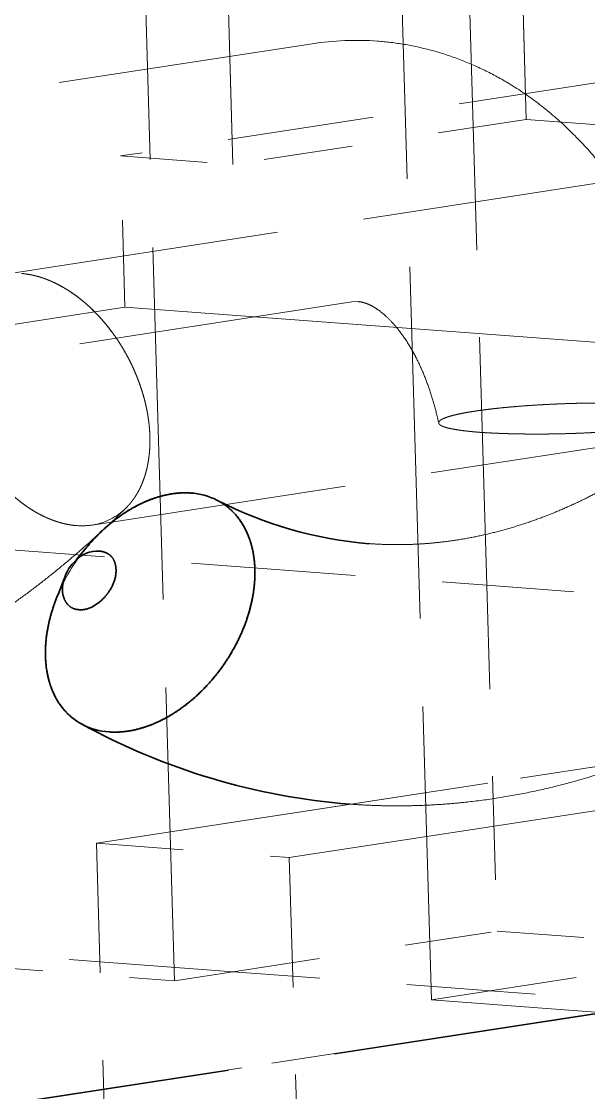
# Model space of a CAD drawing. Extents: x 23 to 417, y 3 to 294.
# Drawn here: x 354.945 to 355.596, y 112.448 to 113.678 of the extents above; entities that cross this region are included whole.
import ezdxf

# ---------------------------------------------------------------- set-up
doc = ezdxf.new("R2010")
doc.units = 0
doc.linetypes.add('DASHED', pattern=[15, 12, -3])
doc.layers.get('0').update_dxf_attribs({"lineweight": 13})

# ---------------------------------------------------------------- blocks, each defined once
blk = doc.blocks.new('BLOCK3535')
at = {"color": 7, "linetype": 'DASHED', "lineweight": 13, "ltscale": 0.038748}
for p, q in [((6.5186, -37.5288), (6.4727, -35.9795)), ((6.4727, -35.9795), (6.5186, -37.5288)), ((5.8447, -37.6323), (5.7988, -36.083)), ((5.7988, -36.083), (5.8447, -37.6323))]:
    blk.add_line(p, q, dxfattribs=at)
at = {"color": 7, "linetype": 'DASHED', "lineweight": 13, "ltscale": 0.047523}
blk.add_line((6.4281, -38.599), (6.3718, -36.6989), dxfattribs=at)
blk.add_line((6.4281, -38.599), (6.3718, -36.6989), dxfattribs=at)
at = {"color": 7, "linetype": 'DASHED', "lineweight": 13, "ltscale": 0.067394}
for p, q in [((5.6305, -36.8128), (5.7103, -39.5074)), ((5.6305, -36.8128), (5.7103, -39.5074)), ((6.221, -36.8568), (6.3008, -39.5514)), ((6.221, -36.8568), (6.3008, -39.5514))]:
    blk.add_line(p, q, dxfattribs=at)
at = {"color": 7, "linetype": 'DASHED', "lineweight": 13, "ltscale": 0.06175}
for p, q in [((3.585, -37.7302), (6.0263, -37.3552)), ((3.585, -37.7302), (6.0263, -37.3552)), ((7.9629, -38.0856), (5.5215, -38.4607)), ((7.9629, -38.0856), (5.5215, -38.4607))]:
    blk.add_line(p, q, dxfattribs=at)
at = {"color": 7, "linetype": 'DASHED', "lineweight": 13, "ltscale": 0.028126}
blk.add_line((6.6983, -37.4422), (5.5863, -37.613), dxfattribs=at)
blk.add_line((6.6983, -37.4422), (5.5863, -37.613), dxfattribs=at)
at = {"color": 7, "linetype": 'DASHED', "lineweight": 13, "ltscale": 0.064476}
for p, q in [((7.8718, -37.4926), (5.3227, -37.8842)), ((3.5682, -38.3398), (6.1174, -37.9482)), ((3.5682, -38.3398), (6.1174, -37.9482))]:
    blk.add_line(p, q, dxfattribs=at)
at = {"color": 7, "linetype": 'DASHED', "lineweight": 13, "ltscale": 0.064477}
blk.add_line((7.8718, -37.4926), (5.3227, -37.8842), dxfattribs=at)
at = {"color": 7, "linetype": 'DASHED', "lineweight": 13, "ltscale": 0.017046}
blk.add_line((6.5186, -37.5288), (5.8447, -37.6323), dxfattribs=at)
blk.add_line((6.5186, -37.5288), (5.8447, -37.6323), dxfattribs=at)
at = {"color": 7, "linetype": 'DASHED', "lineweight": 13, "ltscale": 0.03146}
for p, q in [((6.5186, -37.5288), (7.7735, -37.6222)), ((6.5186, -37.5288), (7.7735, -37.6222)), ((5.1731, -38.5056), (6.4281, -38.599)), ((5.1731, -38.5056), (6.4281, -38.599)), ((4.4553, -39.4139), (5.7103, -39.5074)), ((4.4553, -39.4139), (5.7103, -39.5074)), ((5.8451, -39.4867), (4.5901, -39.3932)), ((5.8451, -39.4867), (4.5901, -39.3932)), ((7.6905, -39.6241), (6.4356, -39.5307)), ((7.6905, -39.6241), (6.4356, -39.5307)), ((6.3008, -39.5514), (7.5558, -39.6448)), ((6.3008, -39.5514), (7.5558, -39.6448))]:
    blk.add_line(p, q, dxfattribs=at)
at = {"color": 7, "linetype": 'DASHED', "lineweight": 13, "ltscale": 0.006477}
blk.add_line((5.5863, -37.613), (5.8447, -37.6323), dxfattribs=at)
blk.add_line((5.5863, -37.613), (5.8447, -37.6323), dxfattribs=at)
at = {"color": 7, "linetype": 'DASHED', "lineweight": 13, "ltscale": 0.008693}
blk.add_line((5.5966, -37.9606), (5.5863, -37.613), dxfattribs=at)
blk.add_line((5.5966, -37.9606), (5.5863, -37.613), dxfattribs=at)
at = {"color": 7, "linetype": 'DASHED', "lineweight": 13, "ltscale": 0.079265}
for p, q in [((5.5966, -37.9606), (2.4627, -38.4421)), ((2.4627, -38.4421), (5.5966, -37.9606))]:
    blk.add_line(p, q, dxfattribs=at)
at = {"color": 7, "linetype": 'DASHED', "lineweight": 13}
blk.add_line((25.8232, -39.4668), (5.5966, -37.9606), dxfattribs=at)
blk.add_line((25.8232, -39.4668), (5.5966, -37.9606), dxfattribs=at)
at = {"color": 7, "linetype": 'DASHED', "lineweight": 13, "ltscale": 0.000377529}
blk.add_line((6.1325, -37.9476), (6.1174, -37.9482), dxfattribs=at)
blk.add_line((6.1325, -37.9476), (6.1174, -37.9482), dxfattribs=at)
at = {"color": 7, "lineweight": 35, "ltscale": 0.000781131}
blk.add_line((5.4841, -38.541), (5.5042, -38.5171), dxfattribs=at)
at = {"color": 7, "lineweight": 35, "ltscale": 0.000781132}
blk.add_line((5.4841, -38.541), (5.5042, -38.5171), dxfattribs=at)
at = {"color": 7, "lineweight": 35, "ltscale": 0.000962298}
blk.add_line((5.4568, -38.5841), (5.4427, -38.62), dxfattribs=at)
at = {"color": 7, "lineweight": 35, "ltscale": 0.000962299}
blk.add_line((5.4568, -38.5841), (5.4427, -38.62), dxfattribs=at)
at = {"color": 7, "linetype": 'DASHED', "lineweight": 13, "ltscale": 0.014805}
for p, q in [((6.4281, -38.599), (7.0186, -38.643)), ((6.4281, -38.599), (7.0186, -38.643)), ((6.4516, -39.3935), (7.0422, -39.4375)), ((6.4516, -39.3935), (7.0422, -39.4375)), ((5.8451, -39.4867), (6.4356, -39.5307)), ((5.8451, -39.4867), (6.4356, -39.5307))]:
    blk.add_line(p, q, dxfattribs=at)
at = {"color": 7, "linetype": 'DASHED', "lineweight": 13, "ltscale": 0.019871}
blk.add_line((6.4281, -38.599), (6.4516, -39.3935), dxfattribs=at)
blk.add_line((6.4281, -38.599), (6.4516, -39.3935), dxfattribs=at)
at = {"color": 7, "linetype": 'DASHED', "lineweight": 13, "ltscale": 0.075856}
for p, q in [((5.5309, -39.1917), (8.5299, -38.7309)), ((8.5299, -38.7309), (5.5309, -39.1917)), ((5.9738, -39.2247), (8.9728, -38.7639)), ((5.9738, -39.2247), (8.9728, -38.7639))]:
    blk.add_line(p, q, dxfattribs=at)
at = {"color": 7, "linetype": 'DASHED', "lineweight": 13, "ltscale": 0.011104}
blk.add_line((5.5309, -39.1917), (5.9738, -39.2247), dxfattribs=at)
blk.add_line((5.5309, -39.1917), (5.9738, -39.2247), dxfattribs=at)
at = {"color": 7, "linetype": 'DASHED', "lineweight": 13, "ltscale": 0.024839}
for p, q in [((5.5309, -39.1917), (5.5603, -40.1848)), ((5.5309, -39.1917), (5.5603, -40.1848)), ((5.9738, -39.2247), (6.0032, -40.2178)), ((5.9738, -39.2247), (6.0032, -40.2178))]:
    blk.add_line(p, q, dxfattribs=at)
at = {"color": 7, "linetype": 'DASHED', "lineweight": 13, "ltscale": 0.015342}
for p, q in [((5.8451, -39.4867), (6.4516, -39.3935)), ((5.8451, -39.4867), (6.4516, -39.3935)), ((6.4356, -39.5307), (7.0422, -39.4375)), ((6.4356, -39.5307), (7.0422, -39.4375))]:
    blk.add_line(p, q, dxfattribs=at)
at = {"color": 7, "linetype": 'DASHED', "lineweight": 13, "ltscale": 0.003409}
for p, q in [((5.7103, -39.5074), (5.8451, -39.4867)), ((5.7103, -39.5074), (5.8451, -39.4867)), ((6.3008, -39.5514), (6.4356, -39.5307)), ((6.3008, -39.5514), (6.4356, -39.5307))]:
    blk.add_line(p, q, dxfattribs=at)
at = {"color": 7, "linetype": 'DASHED', "lineweight": 13, "ltscale": 0.081822}
blk.add_line((7.0476, -39.5269), (3.8127, -40.0239), dxfattribs=at)
blk.add_line((7.0476, -39.5269), (3.8127, -40.0239), dxfattribs=at)
at = {"color": 7, "linetype": 'DASHED', "lineweight": 13, "ltscale": 0.070231}
for p, q in [((3.9906, -39.9953), (6.7672, -39.5688)), ((6.7672, -39.5688), (3.9906, -39.9953))]:
    blk.add_line(p, q, dxfattribs=at)
at = {"color": 7, "linetype": 'DASHED', "lineweight": 13}
for centre, radius, start, end in [((6.1284, -38.0255), 0.6781, 85.8858, 98.6619), ((6.1284, -38.0255), 0.6781, 85.8858, 98.6619), ((5.5012, -38.3244), 0.1378, 278.4789, 314.9584), ((5.5012, -38.3244), 0.1378, 278.4738, 314.9122), ((5.4977, -38.3018), 0.1606, 265.6064, 278.5221), ((5.4977, -38.3018), 0.1606, 265.6062, 278.5254), ((5.8439, -38.7899), 0.4356, 141.2487, 157.0352), ((5.8438, -38.7899), 0.4356, 141.2472, 157.0361)]:
    blk.add_arc(centre, radius, start, end, dxfattribs=at)
at = {"color": 7, "lineweight": 35}
for centre, radius, start, end in [((5.7377, -38.5428), 0.156, 63.38, 86.1794), ((5.7377, -38.5428), 0.156, 63.3824, 86.1794), ((6.2303, -37.5889), 0.9175, 242.5755, 265.437), ((6.2303, -37.5889), 0.9175, 242.5751, 265.437), ((5.534, -38.5903), 0.07, 87.5194, 135.3245), ((5.534, -38.5903), 0.07, 87.5194, 135.3245), ((5.5518, -38.6143), 0.0997, 132.7309, 162.4588), ((5.5518, -38.6143), 0.0997, 132.7309, 162.4588), ((6.2317, -37.5831), 1.5234, 241.1411, 265.5217), ((6.2317, -37.5831), 1.5234, 241.1411, 265.5217), ((5.57, -38.7812), 0.155, 241.934, 266.2576), ((5.57, -38.7812), 0.155, 241.9338, 266.2575)]:
    blk.add_arc(centre, radius, start, end, dxfattribs=at)
at = {"color": 7, "linetype": 'DASHED', "lineweight": 13}
for points, degree, knots in [([(6.9224, -38.206), (6.9176, -38.1703), (6.9053, -38.0996), (6.8786, -37.9959), (6.8436, -37.8959), (6.8106, -37.8233), (6.7734, -37.7535), (6.7322, -37.6864), (6.6721, -37.6089), (6.6083, -37.5428), (6.5442, -37.489), (6.4807, -37.4464), (6.4196, -37.4135), (6.3601, -37.3882), (6.2994, -37.3689), (6.2383, -37.3557), (6.1975, -37.3507), (6.1771, -37.3492)], 3, [0, 0, 0, 0, 0.108083, 0.215108, 0.320937, 0.425518, 0.453925, 0.558139, 0.661284, 0.747466, 0.833187, 0.911825, 0.976531, 1.041097, 1.105605, 1.167116, 1.228612, 1.228612, 1.228612, 1.228612]), ([(6.9224, -38.206), (6.9176, -38.1703), (6.9053, -38.0996), (6.8786, -37.9959), (6.8436, -37.8959), (6.8106, -37.8233), (6.7734, -37.7535), (6.7322, -37.6864), (6.6721, -37.6089), (6.6083, -37.5428), (6.5442, -37.489), (6.4807, -37.4464), (6.4196, -37.4135), (6.3601, -37.3882), (6.2994, -37.3689), (6.2383, -37.3557), (6.1975, -37.3507), (6.1771, -37.3492)], 3, [0, 0, 0, 0, 0.108083, 0.215108, 0.320937, 0.425518, 0.453925, 0.558139, 0.661284, 0.747466, 0.833187, 0.911825, 0.976531, 1.041097, 1.105605, 1.167116, 1.228612, 1.228612, 1.228612, 1.228612]), ([(5.6452, -38.1887), (5.6331, -38.1332), (5.611, -38.0789), (5.5809, -38.0277), (5.5198, -37.9544), (5.4465, -37.907), (5.4169, -37.8933), (5.3873, -37.8851), (5.3587, -37.8829)], 5, [0, 0, 0, 0, 0, 0, 0.4984688, 0.4984688, 0.4984688, 0.8134123, 0.8134123, 0.8134123, 0.8134123, 0.8134123, 0.8134123]), ([(5.3587, -37.8829), (5.3871, -37.8851), (5.4166, -37.8932), (5.446, -37.9067), (5.5198, -37.9543), (5.5811, -38.0279), (5.6111, -38.0793), (5.6332, -38.1334), (5.6452, -38.1887)], 5, [0, 0, 0, 0, 0, 0, 0.3128628, 0.3128628, 0.3128628, 0.8094735, 0.8094735, 0.8094735, 0.8094735, 0.8094735, 0.8094735]), ([(6.3174, -38.2266), (6.3144, -38.2124), (6.3076, -38.1848), (6.2952, -38.1453), (6.2812, -38.109), (6.2689, -38.0826), (6.2547, -38.0559), (6.239, -38.0303), (6.218, -38.003), (6.1991, -37.9832), (6.1834, -37.9698), (6.1704, -37.961), (6.1602, -37.9554), (6.1519, -37.9519), (6.1448, -37.9496), (6.1384, -37.9482), (6.1344, -37.9477), (6.1325, -37.9476)], 3, [0, 0, 0, 0, 0.0437103, 0.0852094, 0.124171, 0.1602813, 0.1726549, 0.2146268, 0.2504246, 0.2756991, 0.2965469, 0.3121968, 0.3227525, 0.3315748, 0.3390157, 0.3452501, 0.3510523, 0.3510523, 0.3510523, 0.3510523]), ([(6.3174, -38.2266), (6.3144, -38.2124), (6.3076, -38.1848), (6.2952, -38.1453), (6.2812, -38.109), (6.2689, -38.0826), (6.2547, -38.0559), (6.239, -38.0303), (6.218, -38.003), (6.1991, -37.9832), (6.1834, -37.9698), (6.1704, -37.961), (6.1602, -37.9554), (6.1519, -37.9519), (6.1448, -37.9496), (6.1384, -37.9482), (6.1344, -37.9477), (6.1325, -37.9476)], 3, [0, 0, 0, 0, 0.0437103, 0.0852094, 0.124171, 0.1602813, 0.1726549, 0.2146268, 0.2504246, 0.2756991, 0.2965469, 0.3121968, 0.3227525, 0.3315748, 0.3390157, 0.3452501, 0.3510523, 0.3510523, 0.3510523, 0.3510523]), ([(7.0877, -38.0648), (7.0751, -38.0785), (7.0498, -38.1053), (7.0111, -38.144), (6.9719, -38.1808), (6.9356, -38.2126), (6.9026, -38.2399), (6.873, -38.2632), (6.8433, -38.2854), (6.8135, -38.3065), (6.7836, -38.3265), (6.7536, -38.3454), (6.7236, -38.3632), (6.6913, -38.3812), (6.6555, -38.3997), (6.6162, -38.4182), (6.5758, -38.4353), (6.5355, -38.4505), (6.494, -38.4643), (6.4513, -38.4764), (6.4074, -38.4867), (6.3638, -38.4947), (6.3256, -38.4999), (6.2929, -38.503), (6.2657, -38.5048), (6.2385, -38.5057), (6.2114, -38.5058), (6.1843, -38.5051), (6.1663, -38.504), (6.1573, -38.5033)], 3, [0, 0, 0, 0, 0.055793, 0.110559, 0.164292, 0.216987, 0.25518, 0.292811, 0.329887, 0.366413, 0.402396, 0.437845, 0.472768, 0.507174, 0.548775, 0.593495, 0.637373, 0.680464, 0.722809, 0.768535, 0.81352, 0.857868, 0.901678, 0.929077, 0.956372, 0.983521, 1.010606, 1.037698, 1.064769, 1.064769, 1.064769, 1.064769]), ([(7.0877, -38.0648), (7.0751, -38.0785), (7.0498, -38.1053), (7.0111, -38.144), (6.9719, -38.1808), (6.9356, -38.2126), (6.9026, -38.2399), (6.873, -38.2632), (6.8433, -38.2854), (6.8135, -38.3065), (6.7836, -38.3265), (6.7536, -38.3454), (6.7236, -38.3632), (6.6913, -38.3812), (6.6555, -38.3997), (6.6162, -38.4182), (6.5758, -38.4353), (6.5355, -38.4505), (6.494, -38.4643), (6.4513, -38.4764), (6.4074, -38.4867), (6.3638, -38.4947), (6.3256, -38.4999), (6.2929, -38.503), (6.2657, -38.5048), (6.2385, -38.5057), (6.2114, -38.5058), (6.1843, -38.5051), (6.1663, -38.504), (6.1573, -38.5033)], 3, [0, 0, 0, 0, 0.055793, 0.110559, 0.164292, 0.216987, 0.25518, 0.292811, 0.329887, 0.366413, 0.402396, 0.437845, 0.472768, 0.507174, 0.548775, 0.593495, 0.637373, 0.680464, 0.722809, 0.768535, 0.81352, 0.857868, 0.901678, 0.929077, 0.956372, 0.983521, 1.010606, 1.037698, 1.064769, 1.064769, 1.064769, 1.064769]), ([(5.2023, -38.1557), (5.2144, -38.211), (5.2361, -38.2653), (5.2655, -38.3166), (5.3256, -38.3902), (5.3981, -38.4379), (5.4274, -38.4516), (5.4568, -38.4598), (5.4854, -38.462)], 5, [0, 0, 0, 0, 0, 0, 0.4973795, 0.4973795, 0.4973795, 0.8113801, 0.8113801, 0.8113801, 0.8113801, 0.8113801, 0.8113801]), ([(5.4854, -38.462), (5.4569, -38.4599), (5.4277, -38.4517), (5.3985, -38.4382), (5.3256, -38.3903), (5.2653, -38.3164), (5.236, -38.2649), (5.2143, -38.2108), (5.2023, -38.1557)], 5, [0, 0, 0, 0, 0, 0, 0.3122339, 0.3122339, 0.3122339, 0.807877, 0.807877, 0.807877, 0.807877, 0.807877, 0.807877]), ([(6.3174, -38.2266), (6.3166, -38.2229), (6.3203, -38.219), (6.3284, -38.215), (6.3696, -38.2018), (6.4488, -38.1912), (6.5143, -38.1855), (6.6204, -38.1802), (6.7239, -38.18), (6.7606, -38.1806), (6.795, -38.1821), (6.8254, -38.1844)], 5, [0, 0, 0, 0, 0, 0, 0.233655, 0.233655, 0.233655, 0.812289, 0.812289, 0.812289, 1.14413, 1.14413, 1.14413, 1.14413, 1.14413, 1.14413]), ([(6.3174, -38.2266), (6.3166, -38.2229), (6.3203, -38.219), (6.3284, -38.215), (6.3696, -38.2018), (6.4488, -38.1912), (6.5143, -38.1855), (6.6204, -38.1802), (6.7239, -38.18), (6.7606, -38.1806), (6.795, -38.1821), (6.8254, -38.1844)], 5, [0, 0, 0, 0, 0, 0, 0.233655, 0.233655, 0.233655, 0.812289, 0.812289, 0.812289, 1.14413, 1.14413, 1.14413, 1.14413, 1.14413, 1.14413]), ([(5.5985, -38.422), (5.6166, -38.4041), (5.6315, -38.3817), (5.6424, -38.3558), (5.6541, -38.3079), (5.6549, -38.2556), (5.6533, -38.2334), (5.6501, -38.2111), (5.6452, -38.1887)], 5, [0, 0, 0, 0, 0, 0, 0.2877513, 0.2877513, 0.2877513, 0.4894529, 0.4894529, 0.4894529, 0.4894529, 0.4894529, 0.4894529]), ([(5.6452, -38.1887), (5.6537, -38.2277), (5.6572, -38.2663), (5.6553, -38.3038), (5.6445, -38.3526), (5.6226, -38.3928), (5.6154, -38.4035), (5.6074, -38.4132), (5.5986, -38.4219)], 5, [0, 0, 0, 0, 0, 0, 0.3505769, 0.3505769, 0.3505769, 0.4913722, 0.4913722, 0.4913722, 0.4913722, 0.4913722, 0.4913722]), ([(6.9224, -38.206), (6.9228, -38.2097), (6.919, -38.2136), (6.9104, -38.2175), (6.8746, -38.2284), (6.8118, -38.2377), (6.7631, -38.2425), (6.6628, -38.2501), (6.5562, -38.2526), (6.5024, -38.2523), (6.4539, -38.2505), (6.4124, -38.2478)], 5, [0, 0, 0, 0, 0, 0, 0.23131, 0.23131, 0.23131, 0.683573, 0.683573, 0.683573, 1.136202, 1.136202, 1.136202, 1.136202, 1.136202, 1.136202]), ([(6.9224, -38.206), (6.9228, -38.2097), (6.919, -38.2136), (6.9104, -38.2175), (6.8746, -38.2284), (6.8118, -38.2377), (6.7631, -38.2425), (6.6628, -38.2501), (6.5562, -38.2526), (6.5024, -38.2523), (6.4539, -38.2505), (6.4124, -38.2478)], 5, [0, 0, 0, 0, 0, 0, 0.23131, 0.23131, 0.23131, 0.683573, 0.683573, 0.683573, 1.136202, 1.136202, 1.136202, 1.136202, 1.136202, 1.136202]), ([(6.4124, -38.2478), (6.3862, -38.2456), (6.363, -38.2431), (6.343, -38.24), (6.3261, -38.2352), (6.3192, -38.2298), (6.3182, -38.2287), (6.3177, -38.2277), (6.3174, -38.2266)], 5, [0, 0, 0, 0, 0, 0, 0.2868962, 0.2868962, 0.2868962, 0.3523832, 0.3523832, 0.3523832, 0.3523832, 0.3523832, 0.3523832]), ([(6.4124, -38.2478), (6.3862, -38.2456), (6.363, -38.2431), (6.343, -38.24), (6.3261, -38.2352), (6.3192, -38.2298), (6.3182, -38.2287), (6.3177, -38.2277), (6.3174, -38.2266)], 5, [0, 0, 0, 0, 0, 0, 0.2868962, 0.2868962, 0.2868962, 0.3523832, 0.3523832, 0.3523832, 0.3523832, 0.3523832, 0.3523832]), ([(5.5987, -38.4219), (5.5786, -38.4417), (5.5379, -38.4804), (5.4826, -38.5292), (5.434, -38.5695), (5.3926, -38.602), (5.3506, -38.6334), (5.308, -38.6635), (5.2649, -38.6923), (5.2213, -38.7199), (5.1771, -38.7461), (5.1291, -38.7728), (5.0753, -38.8006), (5.0154, -38.8288), (4.9531, -38.8552), (4.89, -38.879), (4.8242, -38.9007), (4.7558, -38.9201), (4.6846, -38.9368), (4.613, -38.95), (4.5498, -38.9586), (4.4954, -38.9638), (4.4498, -38.9667), (4.4042, -38.9683), (4.3585, -38.9684), (4.3129, -38.9672), (4.2824, -38.9654), (4.2672, -38.9643)], 3, [0, 0, 0, 0, 0.084545, 0.16834, 0.2213, 0.273974, 0.326366, 0.378484, 0.430336, 0.481932, 0.53328, 0.584394, 0.646912, 0.714969, 0.782676, 0.850054, 0.917146, 0.990448, 1.063479, 1.13627, 1.208864, 1.254606, 1.300264, 1.345904, 1.391493, 1.437233, 1.482955, 1.482955, 1.482955, 1.482955]), ([(5.5987, -38.4219), (5.5786, -38.4417), (5.5379, -38.4804), (5.4826, -38.5292), (5.434, -38.5695), (5.3926, -38.602), (5.3506, -38.6334), (5.308, -38.6635), (5.2649, -38.6923), (5.2213, -38.7199), (5.1771, -38.7461), (5.1291, -38.7728), (5.0753, -38.8006), (5.0154, -38.8288), (4.9531, -38.8552), (4.89, -38.879), (4.8242, -38.9007), (4.7558, -38.9201), (4.6846, -38.9368), (4.613, -38.95), (4.5498, -38.9586), (4.4954, -38.9638), (4.4498, -38.9667), (4.4042, -38.9683), (4.3585, -38.9684), (4.3129, -38.9672), (4.2824, -38.9654), (4.2672, -38.9643)], 3, [0, 0, 0, 0, 0.084545, 0.168341, 0.221301, 0.273975, 0.326367, 0.378484, 0.430336, 0.481932, 0.53328, 0.584394, 0.646912, 0.714969, 0.782676, 0.850055, 0.917147, 0.990448, 1.063479, 1.13627, 1.208864, 1.254606, 1.300264, 1.345904, 1.391494, 1.437233, 1.482956, 1.482956, 1.482956, 1.482956]), ([(7.4442, -38.5593), (7.4241, -38.5791), (7.3834, -38.6178), (7.3281, -38.6666), (7.2795, -38.7069), (7.2381, -38.7395), (7.1961, -38.7708), (7.1535, -38.8009), (7.1104, -38.8298), (7.0668, -38.8573), (7.0226, -38.8835), (6.9746, -38.9103), (6.9207, -38.9381), (6.8609, -38.9662), (6.7986, -38.9926), (6.7355, -39.0164), (6.6697, -39.0382), (6.6012, -39.0576), (6.5301, -39.0742), (6.4585, -39.0874), (6.3953, -39.096), (6.3409, -39.1012), (6.2953, -39.1042), (6.2497, -39.1057), (6.204, -39.1059), (6.1584, -39.1046), (6.1279, -39.1028), (6.1127, -39.1017)], 3, [0, 0, 0, 0, 0.084545, 0.16834, 0.2213, 0.273974, 0.326366, 0.378484, 0.430336, 0.481932, 0.53328, 0.584394, 0.646912, 0.714969, 0.782676, 0.850054, 0.917146, 0.990448, 1.063479, 1.13627, 1.208864, 1.254606, 1.300264, 1.345904, 1.391493, 1.437233, 1.482955, 1.482955, 1.482955, 1.482955]), ([(7.4442, -38.5593), (7.4241, -38.5791), (7.3834, -38.6178), (7.3281, -38.6666), (7.2795, -38.7069), (7.2381, -38.7395), (7.1961, -38.7708), (7.1535, -38.8009), (7.1104, -38.8298), (7.0668, -38.8573), (7.0226, -38.8835), (6.9746, -38.9103), (6.9207, -38.9381), (6.8609, -38.9662), (6.7986, -38.9926), (6.7355, -39.0164), (6.6697, -39.0382), (6.6012, -39.0576), (6.5301, -39.0742), (6.4585, -39.0874), (6.3953, -39.096), (6.3409, -39.1012), (6.2953, -39.1042), (6.2497, -39.1057), (6.204, -39.1059), (6.1584, -39.1046), (6.1279, -39.1028), (6.1127, -39.1017)], 3, [0, 0, 0, 0, 0.084545, 0.168341, 0.221301, 0.273975, 0.326367, 0.378484, 0.430336, 0.481932, 0.53328, 0.584394, 0.646912, 0.714969, 0.782676, 0.850055, 0.917147, 0.990448, 1.063479, 1.13627, 1.208864, 1.254606, 1.300264, 1.345904, 1.391494, 1.437233, 1.482956, 1.482956, 1.482956, 1.482956])]:
    blk.add_open_spline(points, degree=degree, knots=knots, dxfattribs=at)
at = {"color": 7, "lineweight": 35}
for points, knots in [([(5.7481, -38.3872), (5.7185, -38.385), (5.6875, -38.389), (5.656, -38.3987), (5.6036, -38.4241), (5.5559, -38.4616), (5.5373, -38.4788), (5.52, -38.4974), (5.5042, -38.5172)], [0, 0, 0, 0, 0, 0, 0.3132279, 0.3132279, 0.3132279, 0.5322821, 0.5322821, 0.5322821, 0.5322821, 0.5322821, 0.5322821]), ([(5.5042, -38.5172), (5.5316, -38.4829), (5.5632, -38.4524), (5.5985, -38.4264), (5.651, -38.3995), (5.7037, -38.3883), (5.7189, -38.3865), (5.7337, -38.3861), (5.7481, -38.3872)], [0, 0, 0, 0, 0, 0, 0.3793867, 0.3793867, 0.3793867, 0.532363, 0.532363, 0.532363, 0.532363, 0.532363, 0.532363]), ([(5.5599, -38.9359), (5.5987, -38.9388), (5.6403, -38.9311), (5.6818, -38.9136), (5.7486, -38.8707), (5.8046, -38.8098), (5.8253, -38.7823), (5.861, -38.7237), (5.8837, -38.661), (5.8917, -38.6287), (5.8992, -38.5659), (5.8903, -38.5082), (5.8817, -38.4816), (5.8629, -38.4475), (5.8363, -38.4218), (5.8273, -38.4147), (5.8177, -38.4086), (5.8076, -38.4034)], [0, 0, 0, 0, 0, 0, 0.422727, 0.422727, 0.422727, 0.719841, 0.719841, 0.719841, 1.013687, 1.013687, 1.013687, 1.296878, 1.296878, 1.296878, 1.423486, 1.423486, 1.423486, 1.423486, 1.423486, 1.423486]), ([(5.8076, -38.4034), (5.8221, -38.4108), (5.8355, -38.4202), (5.8476, -38.4316), (5.8741, -38.4646), (5.8898, -38.5064), (5.8952, -38.5344), (5.898, -38.5939), (5.8852, -38.6559), (5.8749, -38.6873), (5.8412, -38.764), (5.7883, -38.8325), (5.751, -38.8681), (5.6894, -38.9104), (5.6246, -38.9315), (5.6023, -38.9359), (5.5807, -38.9374), (5.5599, -38.9359)], [0, 0, 0, 0, 0, 0, 0.1812, 0.1812, 0.1812, 0.4595, 0.4595, 0.4595, 0.750493, 0.750493, 0.750493, 1.193354, 1.193354, 1.193354, 1.419888, 1.419888, 1.419888, 1.419888, 1.419888, 1.419888]), ([(5.4908, -38.6551), (5.498, -38.6559), (5.5055, -38.6551), (5.5127, -38.653), (5.5292, -38.6454), (5.5444, -38.6329), (5.5517, -38.6252), (5.5681, -38.6037), (5.5771, -38.5791), (5.5777, -38.5651), (5.5749, -38.5461), (5.5671, -38.5342), (5.5638, -38.5308), (5.5566, -38.5255), (5.5487, -38.5225), (5.5451, -38.5215), (5.5411, -38.5209), (5.537, -38.5206)], [0, 0, 0, 0, 0, 0, 0.1130758, 0.1130758, 0.1130758, 0.2518147, 0.2518147, 0.2518147, 0.4567075, 0.4567075, 0.4567075, 0.5665728, 0.5665728, 0.5665728, 0.6720653, 0.6720653, 0.6720653, 0.6720653, 0.6720653, 0.6720653]), ([(5.4908, -38.6551), (5.498, -38.6559), (5.5055, -38.6551), (5.5127, -38.653), (5.5292, -38.6454), (5.5444, -38.6329), (5.5517, -38.6252), (5.5681, -38.6037), (5.5771, -38.5791), (5.5777, -38.5651), (5.5749, -38.5461), (5.5671, -38.5342), (5.5638, -38.5308), (5.5566, -38.5255), (5.5487, -38.5225), (5.5451, -38.5215), (5.5411, -38.5209), (5.537, -38.5206)], [0, 0, 0, 0, 0, 0, 0.1130758, 0.1130758, 0.1130758, 0.2518147, 0.2518147, 0.2518147, 0.4567075, 0.4567075, 0.4567075, 0.5665728, 0.5665728, 0.5665728, 0.6720653, 0.6720653, 0.6720653, 0.6720653, 0.6720653, 0.6720653]), ([(5.4567, -38.5842), (5.453, -38.5963), (5.4513, -38.6088), (5.4521, -38.6204), (5.4585, -38.6381), (5.4712, -38.6498), (5.4769, -38.653), (5.4836, -38.6548), (5.4908, -38.6551)], [0, 0, 0, 0, 0, 0, 0.174534, 0.174534, 0.174534, 0.2888537, 0.2888537, 0.2888537, 0.2888537, 0.2888537, 0.2888537]), ([(5.4567, -38.5842), (5.453, -38.5963), (5.4513, -38.6088), (5.4521, -38.6204), (5.4585, -38.6381), (5.4712, -38.6498), (5.4769, -38.653), (5.4836, -38.6548), (5.4908, -38.6551)], [0, 0, 0, 0, 0, 0, 0.174534, 0.174534, 0.174534, 0.2888537, 0.2888537, 0.2888537, 0.2888537, 0.2888537, 0.2888537]), ([(5.4428, -38.6199), (5.4305, -38.6491), (5.4213, -38.6788), (5.4151, -38.7091), (5.4098, -38.7745), (5.4227, -38.8331), (5.4353, -38.8617), (5.4564, -38.8898), (5.4837, -38.9098), (5.488, -38.9127), (5.4925, -38.9154), (5.4971, -38.9179)], [0, 0, 0, 0, 0, 0, 0.2784235, 0.2784235, 0.2784235, 0.6095324, 0.6095324, 0.6095324, 0.6699176, 0.6699176, 0.6699176, 0.6699176, 0.6699176, 0.6699176]), ([(5.4971, -38.9179), (5.4773, -38.9072), (5.4598, -38.8927), (5.4452, -38.8747), (5.419, -38.8265), (5.4105, -38.7666), (5.4116, -38.7305), (5.4193, -38.6862), (5.4339, -38.6425), (5.4367, -38.635), (5.4396, -38.6274), (5.4428, -38.6199)], [0, 0, 0, 0, 0, 0, 0.2599538, 0.2599538, 0.2599538, 0.6001184, 0.6001184, 0.6001184, 0.6718116, 0.6718116, 0.6718116, 0.6718116, 0.6718116, 0.6718116])]:
    blk.add_open_spline(points, degree=5, knots=knots, dxfattribs=at)

msp = doc.modelspace()

# ---------------------------------------------------------------- block references
at = {"lineweight": 0, "xscale": 0.5, "yscale": 0.5, "zscale": 0.5}
msp.add_blockref('BLOCK3535', (352.2652, 132.3303), dxfattribs=at)

doc.saveas('drawing.dxf')
